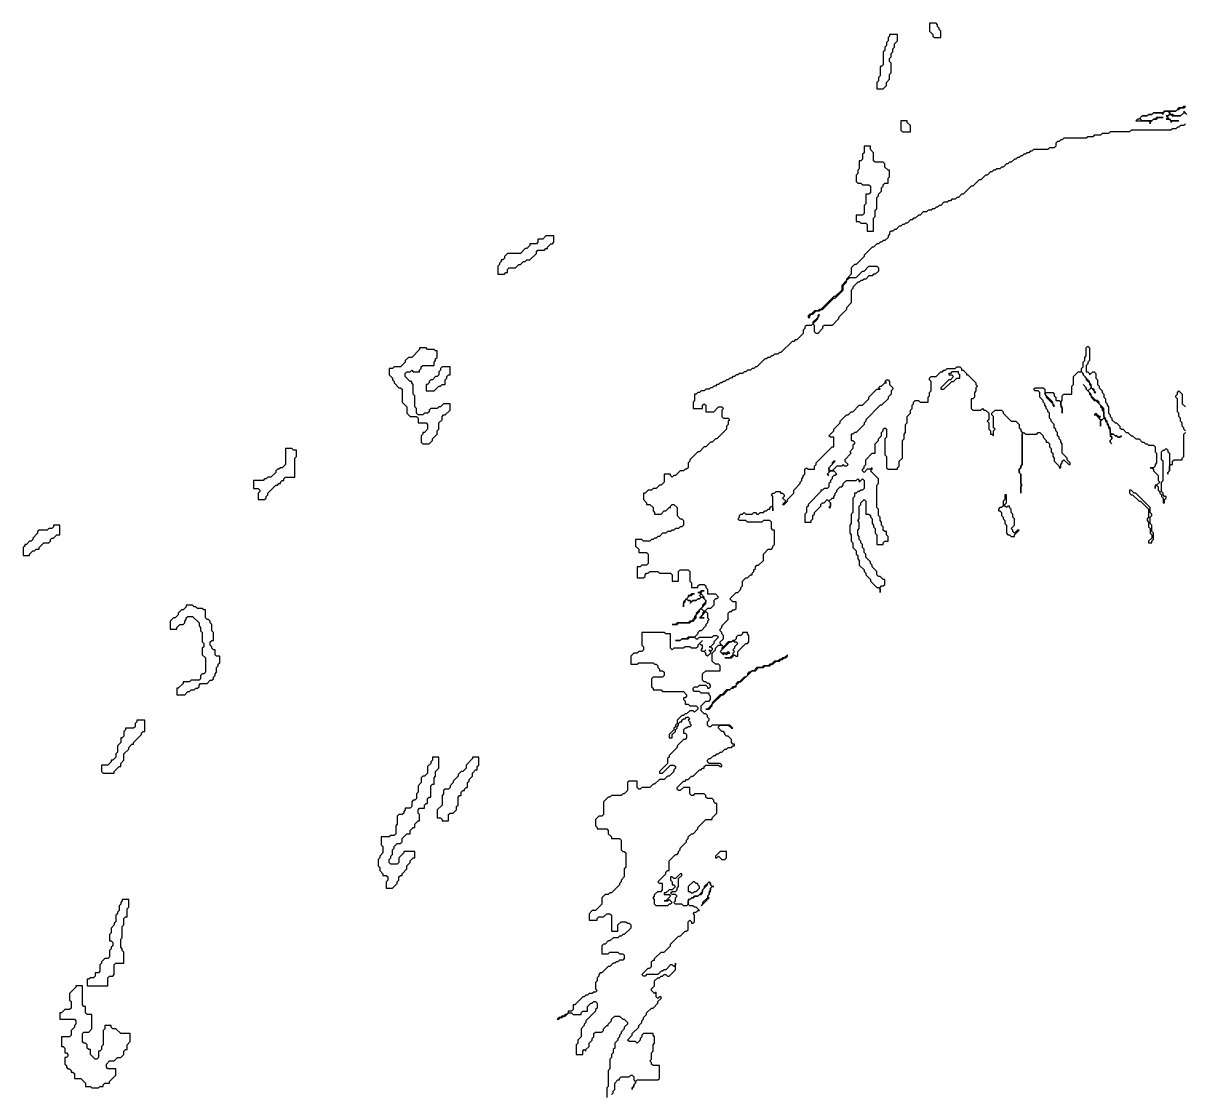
# Model space of a CAD drawing. Header units: metres. Extents: x 0 to 500, y 0 to 703.
# Drawn here: x 110.1 to 200.9, y 555.6 to 639.2 of the extents above; entities that cross this region are included whole.
import ezdxf

# ---------------------------------------------------------------- set-up
doc = ezdxf.new("R2010")
doc.units = ezdxf.units.M

msp = doc.modelspace()

# ---------------------------------------------------------------- linework, layer by layer
for points in [[(181, 639.25), (181, 638.625), (181.25, 638.375), (181.25, 638.25), (181.375, 638.125), (181.875, 638.125), (181.875, 638.625), (181.75, 638.75), (181.75, 638.875), (181.625, 639), (181.625, 639.125), (181.5, 639.25)], [(177.875, 638.375), (177.875, 638.25), (177.75, 638.125), (177.75, 637.875), (177.625, 637.75), (177.625, 637.5), (177.5, 637.375), (177.5, 637.125), (177.375, 637), (177.375, 636), (177.25, 635.875), (177.125, 635.875), (177.125, 635.125), (177, 635), (177, 634.75), (176.875, 634.625), (176.875, 634.125), (177.375, 634.125), (177.625, 634.375), (177.625, 634.625), (177.875, 634.875), (177.875, 635.25), (178, 635.375), (178, 636.125), (177.875, 636.25), (177.875, 636.5), (178, 636.625), (178, 636.875), (178.125, 637), (178.125, 637.25), (178.25, 637.375), (178.25, 637.625), (178.5, 637.875), (178.5, 638.375)], [(178.75, 631.625), (178.75, 630.875), (178.875, 630.75), (179.5, 630.75), (179.5, 631.25), (179.25, 631.5), (179.25, 631.625)], [(175.875, 629.625), (175.875, 629.125), (175.75, 629), (175.75, 628.625), (175.625, 628.5), (175.5, 628.5), (175.5, 627.875), (175.375, 627.75), (175.375, 627.5), (175.25, 627.375), (175.25, 626.875), (175.375, 626.75), (175.625, 626.75), (175.75, 626.625), (176.25, 626.625), (176.375, 626.5), (176.375, 626), (176.25, 625.875), (176, 625.875), (176, 625.125), (175.875, 625), (175.875, 624.375), (175.75, 624.25), (175.25, 624.25), (175.25, 623.75), (175.5, 623.75), (175.625, 623.625), (176, 623.625), (176.125, 623.5), (176.125, 623), (176.625, 623), (176.625, 624), (176.75, 624.125), (176.75, 624.625), (176.875, 624.75), (176.875, 625.625), (177, 625.75), (177, 625.875), (177.25, 626.125), (177.25, 626.375), (177.375, 626.5), (177.375, 626.625), (177.5, 626.75), (177.75, 626.75), (177.75, 627.125), (177.875, 627.25), (177.875, 627.75), (177.75, 627.75), (177.5, 628), (177.5, 628.25), (177.375, 628.375), (176.75, 628.375), (176.625, 628.5), (176.625, 629.125), (176.375, 629.375), (176.375, 629.625)], [(151, 622.625), (150.75, 622.375), (150.375, 622.375), (150.375, 622.125), (150.25, 622), (149.75, 622), (149.75, 621.875), (149.5, 621.625), (149.375, 621.625), (149, 621.25), (148, 621.25), (147.75, 621), (147.75, 620.875), (147.625, 620.75), (147.5, 620.75), (147.5, 620.625), (147.375, 620.5), (147.375, 620.375), (147.25, 620.25), (147.25, 619.625), (147.75, 619.625), (147.875, 619.75), (148, 619.75), (148, 620), (148.125, 620.125), (148.625, 620.125), (148.875, 620.375), (149, 620.375), (149.25, 620.625), (149.375, 620.625), (149.5, 620.75), (149.75, 620.75), (150.25, 621.25), (150.25, 621.375), (150.375, 621.5), (150.875, 621.5), (151, 621.625), (151.125, 621.625), (151.125, 621.75), (151.375, 622), (151.5, 622), (151.625, 622.125), (151.625, 622.625)], [(141.125, 613.875), (141.125, 613.75), (140.5, 613.125), (140.25, 613.125), (140, 612.875), (140, 612.75), (139.625, 612.375), (139.125, 612.375), (139, 612.25), (138.75, 612.25), (138.75, 611.75), (139, 611.5), (139, 611.375), (139.125, 611.25), (139.125, 611.125), (139.5, 610.75), (139.625, 610.75), (139.75, 610.625), (139.75, 609.625), (140.125, 609.25), (140.125, 608.75), (140.375, 608.5), (140.875, 608.5), (141, 608.375), (141, 608), (141.625, 608), (141.75, 607.875), (141.75, 607.5), (141.5, 607.25), (141.375, 607.25), (141.375, 607.125), (141.25, 607), (141.25, 606.5), (141.375, 606.375), (141.875, 606.375), (142.125, 606.625), (142.125, 606.75), (142.5, 607.125), (142.5, 607.375), (142.625, 607.5), (142.625, 608), (142.875, 608.25), (142.875, 608.5), (143, 608.625), (143.125, 608.625), (143.5, 609), (143.5, 609.5), (143, 609.5), (142.75, 609.25), (142.625, 609.25), (142.5, 609.125), (142, 609.125), (141.875, 609), (141.875, 608.875), (141.75, 608.75), (141.5, 608.75), (141.375, 608.625), (141, 608.625), (140.875, 608.75), (140.875, 609.125), (140.75, 609.25), (140.75, 610.125), (140.625, 610.25), (140.625, 611), (140.5, 611.125), (140.5, 611.25), (140.375, 611.25), (140, 611.625), (140, 611.875), (140.125, 612), (140.375, 612), (140.5, 612.125), (140.625, 612), (141.125, 612), (141.125, 612.125), (141.25, 612.25), (141.25, 612.375), (141.375, 612.5), (142.25, 612.5), (142.25, 612.75), (142.375, 612.875), (142.375, 613), (142.5, 613.125), (142.5, 613.625), (142.375, 613.625), (142.25, 613.75), (141.75, 613.75), (141.625, 613.875)], [(142.875, 612.375), (142.75, 612.25), (142.75, 612.125), (142.625, 612), (142.625, 611.75), (142.5, 611.625), (142.375, 611.625), (142.125, 611.375), (142, 611.375), (141.875, 611.25), (141.875, 611.125), (141.75, 611), (141.625, 611), (141.625, 610.5), (142.25, 610.5), (142.625, 610.875), (142.75, 610.875), (142.875, 611), (143.125, 611), (143.125, 611.375), (143.25, 611.5), (143.25, 611.625), (143.375, 611.75), (143.5, 611.75), (143.5, 612.375)], [(182.75, 612), (182.625, 611.875), (182.5, 611.875), (182.5, 611.75), (182.75, 611.75), (182.875, 611.625), (182.625, 611.375), (182.5, 611.375), (181.875, 610.75), (181.875, 610.625), (182.125, 610.625), (182.75, 611.25), (182.875, 611.25), (183.125, 611.5), (183.375, 611.5), (183.375, 611.75), (183.25, 611.875), (183.25, 612)], [(130.625, 606), (130.625, 604.75), (130.375, 604.5), (130.25, 604.5), (130.125, 604.375), (130, 604.375), (129.875, 604.25), (129.875, 604.125), (129.5, 603.75), (129.25, 603.75), (129.125, 603.625), (129, 603.625), (128.875, 603.5), (128.125, 603.5), (128.125, 602.875), (128.5, 602.875), (128.625, 602.75), (128.625, 602.625), (128.5, 602.5), (128.5, 602), (129, 602), (129.125, 602.125), (129.125, 602.25), (129.25, 602.375), (129.25, 602.5), (129.875, 603.125), (130, 603.125), (130.125, 603.25), (130.25, 603.25), (130.25, 603.375), (130.375, 603.5), (130.5, 603.5), (130.5, 603.625), (130.625, 603.75), (131.375, 603.75), (131.375, 605.25), (131.5, 605.375), (131.5, 605.875), (131.25, 605.875), (131.125, 606)], [(196.625, 602.75), (196.625, 602.5), (196.75, 602.375), (196.875, 602.375), (197.375, 601.875), (197.5, 601.875), (198.125, 601.25), (198.125, 600.625), (198, 600.5), (198, 600.375), (198.125, 600.25), (198.125, 599.875), (198.25, 599.75), (198.25, 599.375), (198.375, 599.25), (198.375, 599), (198.125, 598.75), (198.125, 598.625), (198.375, 598.625), (198.375, 598.75), (198.5, 598.875), (198.5, 599.375), (198.375, 599.5), (198.375, 600), (198.25, 600.125), (198.25, 600.625), (198.375, 600.75), (198.375, 600.875), (198.25, 601), (198.25, 601.375), (197.125, 602.5), (197, 602.5), (196.75, 602.75)], [(186.875, 602.375), (186.875, 602), (186.75, 601.875), (186.75, 601.5), (186.625, 601.375), (186.5, 601.375), (186.375, 601.25), (186.375, 601.125), (186.5, 601.125), (186.625, 601), (186.625, 600.75), (186.75, 600.625), (186.75, 600.5), (186.875, 600.375), (186.875, 600.125), (187, 600), (187, 599.375), (187.125, 599.25), (187.25, 599.25), (187.375, 599.125), (187.625, 599.125), (187.625, 599.25), (188, 599.625), (187.875, 599.625), (187.625, 599.375), (187.5, 599.5), (187.5, 599.625), (187.375, 599.75), (187.625, 600), (187.625, 600.5), (187.5, 600.625), (187.5, 600.875), (187.375, 601), (187.375, 601.25), (187.25, 601.375), (187.25, 601.5), (187.125, 601.5), (187, 601.375), (186.875, 601.5), (186.875, 601.625), (187, 601.75), (187, 602.375)], [(112.5, 600), (112.5, 599.875), (112.375, 599.75), (112.125, 599.75), (112, 599.625), (111.375, 599.625), (111.25, 599.5), (111.25, 599.375), (110.875, 599), (110.875, 598.875), (110.75, 598.75), (110.625, 598.75), (110.375, 598.5), (110.25, 598.5), (110.25, 598.375), (110.125, 598.25), (110.125, 597.625), (110.625, 597.625), (110.625, 597.75), (110.875, 598), (111, 598), (111.125, 598.125), (111.375, 598.125), (111.375, 598.25), (111.75, 598.625), (112.125, 598.625), (112.25, 598.75), (112.25, 598.875), (112.375, 599), (112.5, 599), (112.75, 599.25), (113, 599.25), (113, 600)], [(122.875, 593.75), (122.875, 593.625), (122.625, 593.375), (122.5, 593.375), (122.25, 593.125), (122.25, 593), (122, 592.75), (121.875, 592.75), (121.625, 592.5), (121.625, 591.875), (122.125, 591.875), (122.125, 592), (122.375, 592.25), (122.625, 592.25), (122.75, 592.375), (122.75, 592.5), (122.875, 592.625), (122.875, 592.75), (123, 592.875), (123.375, 592.875), (123.875, 592.375), (123.875, 592.125), (124, 592), (124, 591.75), (124.125, 591.625), (124.125, 590.875), (124.25, 590.75), (124.25, 590.5), (124.125, 590.375), (124.125, 589.875), (124.375, 589.625), (124.375, 588.5), (124.25, 588.375), (124.125, 588.375), (124, 588.25), (124, 588), (123.875, 587.875), (123.25, 587.875), (123.125, 587.75), (122.625, 587.75), (122.625, 587.625), (122.25, 587.25), (122.125, 587.25), (122.125, 586.75), (122.75, 586.75), (123, 587), (123.125, 587), (123.25, 587.125), (123.5, 587.125), (123.625, 587.25), (123.75, 587.25), (123.875, 587.375), (123.875, 587.5), (124, 587.625), (124.5, 587.625), (124.75, 587.875), (124.875, 587.875), (125, 588), (125, 588.125), (125.125, 588.25), (125.125, 588.375), (125.25, 588.5), (125.25, 588.875), (125.375, 589), (125.375, 589.125), (125.5, 589.25), (125.5, 589.75), (125.25, 589.75), (125.125, 589.875), (125.125, 590.25), (125, 590.25), (124.875, 590.375), (124.875, 590.5), (124.75, 590.625), (124.75, 590.875), (124.875, 591), (125, 591), (125, 591.625), (124.875, 591.75), (124.875, 592.25), (124.75, 592.375), (124.75, 592.5), (124.625, 592.625), (124.5, 592.625), (124.375, 592.75), (124.375, 593.375), (124.25, 593.375), (124.125, 593.5), (123.75, 593.5), (123.625, 593.625), (123.5, 593.625), (123.375, 593.75)], [(169.875, 589.875), (169.625, 589.625), (169.5, 589.625), (169.375, 589.5), (169.25, 589.5), (169.125, 589.375), (168.875, 589.375), (168.625, 589.125), (168.5, 589.125), (168.375, 589), (168, 589), (167.875, 588.875), (167.5, 588.875), (167.25, 588.625), (167.125, 588.625), (167, 588.5), (166.875, 588.5), (166.75, 588.375), (166.75, 588.25), (166.625, 588.125), (166.5, 588.125), (166.125, 587.75), (166, 587.75), (165.875, 587.625), (165.875, 587.5), (165.75, 587.375), (165.625, 587.375), (165.375, 587.125), (165.125, 587.125), (164.75, 586.75), (164.625, 586.75), (164, 586.125), (164, 586), (163.625, 585.625), (163.5, 585.625), (163.75, 585.625), (164, 585.875), (164, 586), (164.75, 586.75), (164.875, 586.75), (165.25, 587.125), (165.375, 587.125), (165.5, 587.25), (165.625, 587.25), (165.75, 587.375), (165.875, 587.375), (165.875, 587.5), (166.125, 587.75), (166.25, 587.75), (167.125, 588.625), (167.375, 588.625), (167.625, 588.875), (168, 588.875), (168.125, 589), (168.5, 589), (168.625, 589.125), (168.75, 589.125), (169, 589.375), (169.25, 589.375), (169.375, 589.5), (169.5, 589.5), (169.625, 589.625), (169.75, 589.625), (169.875, 589.75)], [(119, 584.75), (119, 584.625), (118.875, 584.5), (118.875, 584.25), (118.75, 584.125), (118.125, 584.125), (118.125, 584), (118, 583.875), (118, 583.5), (117.875, 583.375), (117.75, 583.375), (117.75, 583), (117.5, 582.75), (117.5, 582.25), (117.375, 582.125), (117.375, 581.875), (117.125, 581.625), (117, 581.625), (117, 581.5), (116.75, 581.25), (116.25, 581.25), (116.25, 580.75), (116.375, 580.625), (117.25, 580.625), (117.25, 580.75), (117.625, 581.125), (117.75, 581.125), (117.75, 581.375), (118, 581.625), (118, 582.125), (118.375, 582.5), (118.375, 582.625), (118.625, 582.875), (118.75, 582.875), (118.75, 583), (119.375, 583.625), (119.375, 583.75), (119.5, 583.875), (119.625, 583.875), (119.625, 584.75)], [(142.125, 581.875), (142.125, 581.625), (142, 581.5), (142, 581.375), (141.75, 581.125), (141.75, 580.625), (141.5, 580.375), (141.375, 580.375), (141.25, 580.25), (141.25, 579.875), (141, 579.625), (141, 579.125), (140.875, 579), (140.875, 578.625), (140.75, 578.5), (140.625, 578.5), (140.5, 578.375), (140.5, 578), (140.375, 577.875), (140, 577.875), (140, 577.75), (139.875, 577.625), (139.875, 577.5), (139.75, 577.375), (139.5, 577.375), (139.375, 577.25), (139.375, 576.625), (139.25, 576.5), (139.25, 575.875), (139.125, 575.75), (138.875, 575.75), (138.75, 575.625), (138.125, 575.625), (138.125, 575), (138.25, 574.875), (138.25, 574.375), (138, 574.125), (138, 574), (137.875, 573.875), (137.875, 573.375), (138, 573.25), (138, 573), (138.25, 572.75), (138.25, 572.625), (138.5, 572.625), (138.625, 572.5), (138.625, 572.25), (138.5, 572.125), (138.5, 571.625), (139, 571.625), (139.375, 572), (139.375, 572.125), (139.5, 572.25), (139.5, 572.5), (139.625, 572.625), (139.75, 572.625), (139.75, 572.75), (140.125, 573.125), (140.125, 573.375), (140.375, 573.625), (140.375, 573.75), (140.625, 574), (140.75, 574), (140.75, 574.5), (139.875, 574.5), (139.875, 574.375), (139.5, 574), (139.5, 573.625), (139.375, 573.5), (138.875, 573.5), (138.75, 573.625), (138.75, 573.875), (138.875, 574), (138.875, 574.125), (139, 574.25), (139, 574.625), (139.125, 574.75), (139.125, 574.875), (139.375, 575.125), (139.625, 575.125), (139.75, 575.25), (139.75, 575.5), (140.125, 575.875), (140.375, 575.875), (140.375, 576.125), (140.625, 576.375), (140.75, 576.375), (140.75, 576.625), (141, 576.875), (141.125, 576.875), (141.125, 577.375), (141, 577.5), (141, 577.75), (141.125, 577.875), (141.5, 577.875), (141.5, 578.125), (141.625, 578.25), (141.75, 578.25), (141.75, 578.625), (141.875, 578.75), (142, 578.75), (142, 579.625), (142.125, 579.75), (142.25, 579.75), (142.25, 580.25), (142.375, 580.375), (142.375, 580.75), (142.625, 581), (142.625, 581.875)], [(145.25, 581.875), (145.25, 581.75), (144.75, 581.25), (144.75, 581), (144.5, 580.75), (144.375, 580.75), (144.125, 580.5), (144.125, 580.375), (143.75, 580), (143.75, 579.875), (143.5, 579.625), (143.5, 579.5), (143.375, 579.375), (143.125, 579.375), (143, 579.25), (143, 579), (142.875, 578.875), (142.875, 578.125), (142.5, 577.75), (142.5, 577.125), (142.75, 577.125), (142.875, 577), (142.875, 576.875), (143.375, 576.875), (143.375, 577.375), (143.5, 577.5), (143.75, 577.5), (144, 577.75), (144, 578), (144.125, 578.125), (144.125, 578.75), (144.25, 578.875), (144.375, 578.875), (144.375, 579.125), (144.5, 579.25), (144.625, 579.25), (144.625, 579.375), (144.75, 579.5), (144.875, 579.5), (144.875, 579.875), (145, 580), (145, 580.125), (145.25, 580.375), (145.25, 580.625), (145.5, 580.875), (145.625, 580.875), (145.625, 581.125), (145.75, 581.25), (145.75, 581.875)], [(164.625, 574.5), (164.25, 574.125), (164.25, 574), (164.375, 574), (164.5, 574.125), (164.75, 573.875), (165, 573.875), (165.125, 574), (165.125, 574.5)], [(162.5, 572.125), (162.125, 571.75), (162.125, 571.375), (162.25, 571.375), (162.375, 571.25), (162.5, 571.25), (162.625, 571.375), (162.75, 571.375), (163, 571.625), (163, 571.75), (162.875, 571.875), (162.875, 572), (162.75, 572), (162.625, 572.125)], [(117.875, 570.75), (117.875, 570.625), (117.75, 570.5), (117.75, 570.375), (117.625, 570.25), (117.625, 569.875), (117.5, 569.75), (117.5, 569.625), (117.375, 569.5), (117.375, 569), (117.25, 568.875), (117.25, 568.75), (117, 568.5), (117, 568.125), (116.875, 568), (116.875, 567.5), (117, 567.5), (117.125, 567.375), (117.125, 567.125), (117, 567), (117, 566.875), (116.875, 566.75), (116.875, 566.25), (116.75, 566.125), (116.5, 566.125), (116.25, 565.875), (116.25, 565.75), (116.125, 565.625), (116.125, 565.125), (116, 565), (115.75, 565), (115.75, 564.75), (115.625, 564.625), (115.375, 564.625), (115.25, 564.5), (115.125, 564.5), (115.125, 564), (116.75, 564), (116.75, 564.625), (116.875, 564.75), (117.125, 564.75), (117.25, 564.875), (117.25, 565.625), (117.375, 565.75), (118, 565.75), (118, 566.625), (117.875, 566.75), (117.875, 566.875), (117.75, 567), (117.75, 567.625), (117.875, 567.75), (117.875, 568.625), (118, 568.75), (118, 569.25), (118.125, 569.375), (118.25, 569.375), (118.25, 570), (118.375, 570.125), (118.375, 570.75)], [(114.25, 564), (114.25, 563.875), (113.75, 563.375), (113.75, 562.875), (113.875, 562.75), (113.875, 562.25), (113.75, 562.125), (113.375, 562.125), (113.125, 561.875), (113, 561.875), (113, 561.375), (114.125, 561.375), (114.25, 561.25), (114.25, 561), (114.125, 560.875), (114.125, 560.75), (113.875, 560.5), (113.875, 560.125), (113.75, 560), (113.125, 560), (113.125, 559.25), (113.25, 559.25), (113.375, 559.125), (113.375, 558.75), (113.5, 558.75), (113.625, 558.625), (113.625, 558.5), (113.5, 558.375), (113.375, 558.375), (113.375, 557.875), (113.5, 557.75), (113.5, 557.625), (113.625, 557.5), (113.75, 557.5), (113.875, 557.375), (113.875, 557.25), (114, 557.25), (114.125, 557.125), (114.125, 556.75), (114.625, 556.75), (115, 556.375), (115, 556.125), (115.375, 556.125), (115.5, 556), (116, 556), (116.125, 556.125), (116.375, 556.125), (116.375, 556.25), (116.5, 556.375), (116.875, 556.375), (116.875, 556.5), (117.375, 557), (117.375, 557.5), (116.75, 557.5), (116.625, 557.625), (116.625, 557.875), (116.875, 558.125), (117.25, 558.125), (117.5, 558.375), (117.75, 558.375), (118, 558.625), (118, 558.875), (118.125, 559), (118.25, 559), (118.25, 559.375), (118.5, 559.625), (118.5, 560.25), (117.75, 560.25), (117.375, 560.625), (117.125, 560.625), (117, 560.75), (117, 560.875), (116.5, 560.875), (116.5, 560.625), (116.375, 560.5), (116.375, 559.375), (116.25, 559.25), (116.25, 559), (116.125, 558.875), (116, 558.875), (116, 558.375), (115.875, 558.25), (115.75, 558.25), (115.375, 558.625), (115.375, 559), (115.25, 559), (115.125, 559.125), (115.125, 559.375), (115, 559.5), (114.875, 559.5), (114.75, 559.625), (114.75, 560.25), (114.875, 560.375), (115.25, 560.375), (115.5, 560.625), (115.5, 561.75), (115.125, 561.75), (115, 561.875), (115, 562.375), (114.875, 562.375), (114.75, 562.5), (114.75, 564)]]:
    msp.add_lwpolyline(points, close=True)
for points in [[(201, 632.75), (200.875, 632.75), (200.75, 632.625), (200.5, 632.625), (200.25, 632.375), (199.375, 632.375), (199.25, 632.25), (198.5, 632.25), (198.375, 632.125), (198.125, 632.125), (198, 632), (197.625, 632), (197.375, 631.75), (197.25, 631.75), (197.125, 631.625), (198.125, 631.625), (198.25, 631.5), (198.25, 631.375), (198.25, 631.5), (198.5, 631.75), (198.75, 631.75), (198.875, 631.875), (199.25, 631.875), (198.75, 631.875), (198.625, 631.75), (198.5, 631.75), (198.375, 631.625), (197.625, 631.625), (197.5, 631.75), (197.5, 631.875), (197.625, 632), (198, 632), (198.125, 632.125), (198.375, 632.125), (198.5, 632.25), (199.125, 632.25), (199.25, 632.125), (199.25, 632.25), (199.375, 632.375), (199.625, 632.375), (199.75, 632.25), (199.75, 632.125), (199.625, 632), (199.5, 632), (199.625, 631.875), (199.5, 631.75), (199.75, 631.75), (199.875, 631.625), (199.875, 631.5), (200, 631.625), (200.5, 631.625), (199.875, 631.625), (199.625, 631.875), (199.625, 632), (199.75, 632.125), (199.875, 632.125), (200, 632), (200.625, 632), (200.875, 632.25), (201, 632.25)], [(201.125, 632.125), (200.875, 632.375), (200.875, 632.25), (200.625, 632), (200.125, 632), (200, 632.125), (199.875, 632.125), (199.75, 632.25), (199.875, 632.375), (200.25, 632.375), (200.375, 632.5), (200.5, 632.5), (200.625, 632.625), (200.875, 632.625), (201, 632.75)], [(201, 631.375), (200.875, 631.25), (200.625, 631.25), (200.5, 631.125), (200.375, 631.125), (200.25, 631), (200, 631), (199.875, 630.875), (196.75, 630.875), (196.625, 630.75), (195.125, 630.75), (195, 630.625), (194.5, 630.625), (194.375, 630.5), (193.875, 630.5), (193.75, 630.375), (193.375, 630.375), (193.25, 630.25), (191.5, 630.25), (191.375, 630.125), (191.25, 630.125), (191.125, 630), (191, 630), (190.875, 629.875), (190.875, 629.625), (190.75, 629.5), (190.375, 629.5), (190.25, 629.375), (189.125, 629.375), (189, 629.25), (188.875, 629.25), (188.75, 629.125), (188.625, 629.125), (188.5, 629), (188.375, 629), (188.25, 628.875), (188.125, 628.875), (188, 628.75), (187.875, 628.75), (187.75, 628.625), (187.625, 628.625), (187.375, 628.375), (187.25, 628.375), (187.125, 628.25), (187, 628.25), (186.75, 628), (186.625, 628), (186.5, 627.875), (186.25, 627.875), (186.125, 627.75), (186, 627.75), (185.875, 627.625), (185.75, 627.625), (185.5, 627.375), (185.375, 627.375), (185, 627), (184.875, 627), (184.375, 626.5), (184.25, 626.5), (183.625, 625.875), (183.5, 625.875), (183.25, 625.625), (183.125, 625.625), (183, 625.5), (182.75, 625.5), (182.625, 625.375), (182.5, 625.375), (182.375, 625.25), (182.125, 625.25), (181.875, 625), (181.75, 625), (181.625, 624.875), (181.5, 624.875), (181.375, 624.75), (181.25, 624.75), (181.125, 624.625), (180.875, 624.625), (180.75, 624.5), (180.5, 624.5), (180.25, 624.25), (180.125, 624.25), (179.875, 624), (179.75, 624), (179.625, 623.875), (179.5, 623.875), (179.25, 623.625), (179.125, 623.625), (179, 623.5), (178.875, 623.5), (178.75, 623.375), (178.625, 623.375), (178.375, 623.125), (178.25, 623.125), (178.125, 623), (178, 623), (177.875, 622.875), (177.875, 622.75), (177.75, 622.625), (177.75, 622.5), (177.5, 622.25), (177.375, 622.25), (177.25, 622.125), (177.125, 622.125), (177, 622), (176.875, 622), (176.625, 621.75), (176.5, 621.75), (175.875, 621.125), (175.875, 621), (175.25, 620.375), (175.125, 620.375), (174.875, 620.125), (174.875, 619.625), (174.5, 619.25), (174.5, 619.125), (174.125, 618.75), (174.125, 618.375), (173.625, 617.875), (173.5, 617.875), (172.5, 616.875), (172.375, 616.875), (172.25, 616.75), (172, 616.75), (171.75, 616.5), (171.625, 616.5), (171.5, 616.375), (171.5, 616.25), (171.625, 616.25), (171.625, 616.375), (171.75, 616.5), (171.875, 616.5), (172.125, 616.75), (172.375, 616.75), (172.5, 616.875), (172.625, 616.875), (173.5, 617.75), (173.625, 617.75), (174.25, 618.375), (174.25, 618.75), (174.5, 619), (174.5, 619.125), (174.75, 619.375), (175.25, 619.375), (175.75, 619.875), (175.875, 619.875), (176.25, 620.25), (176.875, 620.25), (177, 620.125), (177, 619.875), (176.75, 619.625), (176.625, 619.625), (176.5, 619.5), (176.25, 619.5), (176, 619.25), (175.875, 619.25), (175.75, 619.125), (175.625, 619.125), (175.5, 619), (175.375, 619), (175, 618.625), (175, 618.5), (174.875, 618.375), (174.875, 617.375), (174.5, 617), (174.5, 616.875), (173.875, 616.25), (173.875, 616.125), (173.375, 615.625), (172.75, 615.625), (172.625, 615.5), (172.625, 615.375), (172.25, 615), (172.125, 615), (172, 615.125), (172, 615.625), (171.875, 615.75), (172.25, 616.125), (172.25, 616.25), (172.375, 616.375), (172.375, 616.5), (172.25, 616.375), (172.25, 616.25), (171.875, 615.875), (171.875, 615.75), (171.75, 615.625), (171.375, 615.625), (171.25, 615.5), (171.25, 615.375), (171.125, 615.25), (171.125, 615), (170.625, 614.5), (170.5, 614.5), (170.375, 614.375), (170.25, 614.375), (169.375, 613.5), (169.25, 613.5), (169.125, 613.375), (168.875, 613.375), (168.75, 613.25), (168.625, 613.25), (168.5, 613.125), (168.375, 613.125), (168.25, 613), (168.125, 613), (167.5, 612.375), (167.375, 612.375), (167.25, 612.25), (167.125, 612.25), (167, 612.125), (166.75, 612.125), (166.625, 612), (166.5, 612), (166.375, 611.875), (166.125, 611.875), (166, 611.75), (165.875, 611.75), (165.75, 611.625), (165.625, 611.625), (165.5, 611.5), (165.375, 611.5), (165.25, 611.375), (165.125, 611.375), (165, 611.25), (164.875, 611.25), (164.75, 611.125), (164.625, 611.125), (164.5, 611), (164.375, 611), (164.25, 610.875), (164.125, 610.875), (164, 610.75), (163.875, 610.75), (163.75, 610.625), (163.5, 610.625), (163.375, 610.5), (163.125, 610.5), (163, 610.375), (162.875, 610.375), (162.75, 610.25), (162.625, 610.25), (162.625, 609.75), (162.5, 609.625), (162.5, 609.125), (163.25, 609.125), (163.25, 609.375), (163.375, 609.5), (163.5, 609.375), (163.5, 608.875), (164.125, 608.875), (164.5, 609.25), (164.75, 609.25), (164.875, 609.125), (164.75, 609), (164.75, 608.5), (164.875, 608.375), (165.25, 608.375), (165.375, 608.25), (165.25, 608.125), (165.25, 607.875), (165.125, 607.75), (165.125, 607.5), (164.375, 606.75), (164.25, 606.75), (164, 606.5), (163.875, 606.5), (163.5, 606.125), (163.375, 606.125), (163, 605.75), (162.875, 605.75), (162.25, 605.125), (162.25, 605), (162.125, 604.875), (162.125, 604.5), (162, 604.375), (161.875, 604.375), (161.75, 604.25), (161.5, 604.25), (161.125, 603.875), (161, 603.875), (160.875, 603.75), (160.75, 603.875), (160.75, 604), (160.25, 604), (160.25, 603.375), (160, 603.125), (159.875, 603.125), (159.625, 602.875), (159.375, 602.875), (159.25, 602.75), (159, 602.75), (158.75, 602.5), (158.625, 602.5), (158.625, 602), (158.875, 601.75), (158.875, 601.625), (159.125, 601.625), (159.375, 601.375), (159.375, 601.125), (159.5, 601), (159.5, 600.875), (160, 600.875), (160.25, 601.125), (160.375, 601.125), (160.625, 601.375), (160.75, 601.375), (160.75, 601.5), (160.875, 601.625), (161, 601.625), (161.25, 601.375), (161.25, 600.75), (161.5, 600.5), (161.625, 600.5), (161.75, 600.375), (161.75, 600), (161.625, 599.875), (161.5, 599.875), (161.375, 599.75), (161.125, 599.75), (161, 599.625), (160.875, 599.625), (160.75, 599.5), (160.5, 599.5), (160.375, 599.375), (160.125, 599.375), (159.875, 599.125), (159.75, 599.125), (159.625, 599), (159.5, 599), (159.375, 598.875), (159.25, 598.875), (159.125, 598.75), (158.625, 598.75), (158.5, 598.875), (158, 598.875), (158, 598.375), (158.25, 598.125), (158.25, 597.875), (158.875, 597.875), (159, 597.75), (159, 597), (158.875, 596.875), (158.5, 596.875), (158.375, 596.75), (158.125, 596.75), (158.125, 595.875), (158.625, 595.875), (158.75, 596), (158.75, 596.125), (158.875, 596.25), (159, 596.25), (159.125, 596.375), (159.75, 596.375), (159.875, 596.25), (160.75, 596.25), (160.875, 596.125), (160.875, 595.625), (161.375, 595.625), (161.375, 596.375), (161.5, 596.5), (162.125, 596.5), (162.25, 596.375), (162.25, 595.625), (162.375, 595.5), (162.375, 595.125), (162.875, 595.125), (162.875, 595.25), (163, 595.375), (163.375, 595.375), (163.5, 595.25), (163.5, 595.125), (163.625, 595), (163.625, 594.625), (164.25, 594.625), (164.5, 594.375), (164.375, 594.25), (164.25, 594.25), (164.125, 594.125), (164.125, 593.75), (163.875, 593.5), (163.625, 593.5), (163.375, 593.25), (163.125, 593.5), (163.5, 593.875), (163.5, 594.125), (163.375, 594.25), (163.375, 594.375), (163.125, 594.625), (163.125, 594.75), (163.25, 594.875), (163.375, 594.875), (163.125, 594.875), (163, 594.75), (162.875, 594.75), (163, 594.75), (163.125, 594.625), (163, 594.5), (163.125, 594.375), (163, 594.25), (162.875, 594.25), (162.75, 594.125), (162.5, 594.125), (162.375, 594), (162.25, 594.125), (162.125, 594.125), (162, 594.25), (162.25, 594.5), (162.375, 594.5), (162.5, 594.625), (162.625, 594.625), (162.375, 594.625), (162.25, 594.5), (162.125, 594.5), (162.125, 594.375), (161.75, 594), (161.75, 593.625), (161.75, 593.875), (161.875, 594), (161.875, 594.125), (162, 594.25), (162.125, 594.125), (162.25, 594.125), (162.375, 594), (162.25, 593.875), (162.5, 594.125), (162.75, 594.125), (162.875, 594.25), (163, 594.25), (163.125, 594.375), (163.25, 594.375), (163.5, 594.125), (163.5, 594), (163.25, 593.75), (163.25, 593.625), (162.75, 593.125), (162.75, 593), (162.625, 592.875), (162.625, 592.75), (162.375, 592.5), (162.25, 592.5), (162.125, 592.375), (161.25, 592.375), (161.125, 592.25), (160.875, 592.25), (161.25, 592.25), (161.375, 592.375), (162.25, 592.375), (162.375, 592.5), (162.5, 592.5), (162.75, 592.75), (162.75, 593), (163, 593.25), (163, 593.375), (163.125, 593.5), (163.375, 593.25), (163.25, 593.125), (163.25, 593), (163, 592.75), (163.375, 592.75), (163.25, 592.75), (163.125, 592.875), (163.5, 593.25), (163.625, 593.125), (163.625, 592.75), (163.75, 592.625), (163.625, 592.5), (163.625, 592.375), (163.5, 592.25), (163.5, 592.125), (163.125, 591.75), (163, 591.75), (162.875, 591.625), (162.875, 591.5), (162.625, 591.25), (162.125, 591.25), (162, 591.125), (161.625, 591.125), (161.5, 591), (161.125, 591), (161.5, 591), (161.625, 591.125), (162.125, 591.125), (162.25, 591.25), (162.625, 591.25), (162.75, 591.125), (162.875, 591.125), (163, 591.25), (164, 591.25), (164.125, 591.375), (164.375, 591.375), (164.5, 591.25), (164.125, 590.875), (164.125, 590.75), (163.875, 590.5), (163.75, 590.5), (163.875, 590.5), (164, 590.375), (164, 590.25), (163.875, 590.125), (163.75, 590.25), (163.875, 590.125), (163.875, 590), (163.625, 589.75), (163.5, 589.875), (163.5, 590), (163.375, 590.125), (163.5, 590.25), (163.375, 590.125), (163.25, 590.125), (163.125, 590.25), (163.25, 590.375), (163.25, 590.625), (163.125, 590.625), (163, 590.75), (163.25, 591), (162.875, 590.625), (162.875, 590.5), (162.75, 590.375), (162.375, 590.375), (162.25, 590.5), (161.875, 590.5), (161.75, 590.375), (161, 590.375), (160.875, 590.25), (160.75, 590.375), (160.75, 591.5), (160.375, 591.5), (160.25, 591.625), (158.5, 591.625), (158.5, 590.625), (158.625, 590.5), (158.625, 590.25), (158.5, 590.125), (158.25, 590.125), (158.125, 590), (157.875, 590), (157.625, 589.75), (157.625, 589.125), (158.125, 589.125), (158.25, 589.25), (159.375, 589.25), (159.5, 589.125), (159.625, 589.125), (159.75, 589), (159.75, 588.875), (159.875, 588.75), (159.875, 588.625), (160.125, 588.625), (160.25, 588.5), (160.25, 588.25), (160.125, 588.125), (159.375, 588.125), (159.25, 588), (159.25, 587.375), (159.375, 587.25), (159.375, 587.125), (160, 587.125), (160.125, 587), (161.75, 587), (162, 586.75), (162, 586.625), (161.875, 586.5), (161.75, 586.5), (161.75, 586.375), (161.875, 586.25), (161.875, 586), (162.125, 586), (162.25, 585.875), (162.75, 585.875), (162.875, 585.75), (162.875, 585.625), (162.625, 585.375), (162.5, 585.5), (162.25, 585.5), (162, 585.25), (161.875, 585.25), (161.75, 585.125), (161.625, 585.125), (161.25, 584.75), (161.25, 584.5), (161.125, 584.375), (161.125, 584.25), (161, 584.125), (161, 584), (160.625, 583.625), (160.625, 583.375), (160.875, 583.375), (160.875, 583.625), (161.125, 583.875), (161.125, 584), (161.25, 584.125), (161.25, 584.25), (161.375, 584.375), (161.375, 584.5), (161.5, 584.625), (161.625, 584.625), (161.625, 584.75), (161.75, 584.875), (161.875, 584.875), (162, 585), (162.125, 585), (162.25, 584.875), (162.125, 584.75), (162.25, 584.625), (162.25, 584.5), (162.375, 584.375), (162.25, 584.25), (162.125, 584.25), (162, 584.125), (161.875, 584.125), (161.75, 584), (161.75, 583.75), (161.875, 583.75), (162, 583.625), (162, 583.375), (161.875, 583.25), (161.75, 583.25), (161.25, 582.75), (161.25, 582.625), (160.625, 582), (160.625, 581.875), (160.5, 581.75), (160.5, 581.375), (159.875, 580.75), (159.875, 580.625), (160.125, 580.625), (160.75, 581.25), (161, 581.25), (161.125, 581.125), (161.125, 581), (161, 580.875), (161, 580.75), (160.625, 580.375), (160.5, 580.375), (160.25, 580.125), (159.875, 580.125), (159.5, 579.75), (159.375, 579.75), (159.125, 579.5), (158.5, 579.5), (158.375, 579.375), (158.25, 579.375), (158.125, 579.5), (158.125, 580), (157.5, 580), (157.375, 579.875), (157.375, 579.25), (157.125, 579), (157, 579), (156.875, 578.875), (156.125, 578.875), (156, 578.75), (155.875, 578.75), (155.5, 578.375), (155.5, 577.375), (155.375, 577.25), (155.125, 577.25), (154.875, 577), (154.875, 576.5), (155, 576.375), (155, 576.25), (155.75, 576.25), (155.875, 576.125), (155.875, 575.875), (156.125, 575.625), (156.125, 575.5), (156.75, 575.5), (156.875, 575.375), (156.875, 574.625), (157, 574.5), (157.125, 574.5), (157.25, 574.375), (157.25, 573.25), (157.125, 573.125), (157.125, 572.5), (156.875, 572.25), (156.875, 572.125), (156.75, 572), (156.75, 571.875), (156.125, 571.25), (156, 571.25), (155.875, 571.125), (155.625, 571.125), (155.375, 570.875), (155.375, 570.375), (154.875, 569.875), (154.625, 569.875), (154.375, 569.625), (154.375, 569.125), (155, 569.125), (155, 569.25), (155.125, 569.375), (155.5, 569.375), (155.75, 569.625), (156, 569.625), (156.125, 569.5), (156.125, 568.25), (156.625, 568.25), (156.625, 568.75), (156.875, 569), (157.25, 569), (157.375, 568.875), (157.5, 568.875), (157.625, 568.75), (157.625, 568.5), (157.125, 568), (157, 568), (156.875, 567.875), (156.75, 567.875), (156.625, 567.75), (156.25, 567.75), (156, 567.5), (155.875, 567.5), (155.625, 567.25), (155.5, 567.25), (155.375, 567.125), (155.375, 566.5), (155.875, 566.5), (156, 566.625), (156.625, 566.625), (156.75, 566.5), (157, 566.5), (157.125, 566.375), (157.125, 566.125), (157, 566), (156.75, 566), (156.625, 565.875), (156.5, 565.875), (156.375, 565.75), (156.25, 565.75), (156, 565.5), (155.875, 565.5), (155.375, 565), (155.25, 565), (155.125, 564.875), (155.125, 564.75), (155, 564.625), (155, 564.375), (154.875, 564.25), (154.875, 563.75), (155, 563.625), (154.875, 563.5), (154.75, 563.5), (154.625, 563.375), (154.375, 563.375), (154.25, 563.25), (154.125, 563.25), (154, 563.125), (153.875, 563.125), (153.25, 562.5), (153.125, 562.5), (153.125, 562.125), (153, 562), (152.75, 562), (152.75, 561.875), (152.625, 561.75), (152.5, 561.75), (152.375, 561.625), (152.25, 561.625), (152.125, 561.5), (152, 561.5), (151.875, 561.375), (152, 561.375), (152.125, 561.5), (152.25, 561.5), (152.375, 561.625), (152.5, 561.625), (152.75, 561.875), (153, 561.875), (153.125, 561.75), (153.75, 561.75), (153.75, 561.875), (153.875, 562), (154.25, 562), (154.25, 562.375), (154.5, 562.625), (154.625, 562.625), (154.75, 562.75), (154.875, 562.75), (155, 562.625), (155, 562.25), (154.875, 562.125), (154.875, 562), (154.125, 561.25), (154.125, 561.125), (154, 561), (154, 560.875), (153.75, 560.625), (153.75, 560), (153.5, 559.75), (153.5, 559.5), (153.375, 559.375), (153.375, 558.625), (153.875, 558.625), (153.875, 558.875), (154, 559), (154.125, 558.875), (154.125, 559), (154.375, 559.25), (154.375, 559.5), (154.625, 559.75), (154.625, 559.875), (154.75, 560), (154.75, 560.25), (154.875, 560.375), (155.375, 560.375), (155.5, 560.5), (155.5, 560.625), (155.75, 560.875), (155.875, 560.875), (155.875, 561), (156.125, 561.25), (156.125, 561.375), (156.375, 561.625), (156.75, 561.625), (157, 561.375), (157.125, 561.375), (157.375, 561.125), (157.375, 561), (157.125, 560.75), (157.125, 560.625), (156.875, 560.375), (156.875, 560.25), (156.75, 560.125), (156.75, 560), (156.625, 559.875), (156.625, 559.75), (156.375, 559.5), (156.375, 559.125), (156.25, 559), (156.25, 558.75), (156.125, 558.625), (156.125, 558.375), (156, 558.25), (156, 557.5), (155.875, 557.375), (155.875, 556.125), (155.75, 556), (155.75, 555.25)], [(156.125, 555.5), (156.25, 555.625), (156.25, 555.75), (156.375, 555.875), (156.375, 556.375), (156.625, 556.625), (156.75, 556.625), (156.75, 556.75), (156.875, 556.875), (157.5, 556.875), (157.625, 557), (157.75, 557), (157.875, 556.875), (157.875, 556.625), (158, 556.5), (158, 556.375), (157.875, 556.25), (157.875, 556.125), (157.75, 556), (157.75, 555.875), (157.75, 556), (157.875, 556.125), (157.875, 556.25), (158, 556.375), (158, 556.5), (158.125, 556.625), (159.75, 556.625), (159.875, 556.75), (159.875, 557.75), (159.375, 557.75), (159.25, 557.875), (159.25, 558), (159.125, 558.125), (159.25, 558.25), (159.25, 558.75), (159.375, 558.875), (159.375, 559.375), (159.5, 559.5), (159.5, 560), (159.375, 560.125), (159.375, 560.25), (158.625, 560.25), (158.5, 560.125), (158.5, 560), (158.375, 559.875), (158.375, 559.75), (158.125, 559.5), (158, 559.625), (157.5, 559.625), (157.375, 559.75), (157.75, 560.125), (157.75, 560.25), (158.25, 560.75), (158.25, 560.875), (158.5, 561.125), (158.5, 561.25), (158.625, 561.375), (158.625, 561.5), (158.875, 561.75), (158.875, 561.875), (159.25, 562.25), (159.375, 562.25), (159.75, 562.625), (159.75, 562.75), (160, 563), (160, 563.125), (159.875, 563.125), (159.75, 563), (159.625, 563.125), (159.625, 563.5), (159.5, 563.375), (159.25, 563.625), (159.25, 563.75), (159.5, 564), (159.5, 564.375), (159.75, 564.625), (159.875, 564.625), (160, 564.75), (160.125, 564.75), (160.25, 564.875), (160.375, 564.875), (160.5, 564.75), (160.625, 564.75), (161.125, 565.25), (161.125, 565.75), (161.125, 565.625), (161, 565.5), (160.875, 565.625), (160.75, 565.625), (160.375, 565.25), (160.25, 565.25), (160.125, 565.125), (160, 565.125), (159.75, 564.875), (158.875, 564.875), (158.75, 564.75), (158.625, 564.75), (158.5, 564.875), (159, 565.375), (159.125, 565.375), (159.25, 565.5), (159.25, 565.875), (159.375, 566), (159.5, 566), (159.5, 566.125), (160, 566.625), (160.25, 566.625), (160.75, 567.125), (160.75, 567.25), (161.375, 567.875), (161.5, 567.875), (161.875, 568.25), (162, 568.25), (162.125, 568.375), (162.125, 569), (162.25, 569.125), (162.375, 569), (162.375, 568.875), (162.5, 568.875), (162.625, 569), (162.625, 569.5), (162.5, 569.625), (162.625, 569.75), (162.75, 569.75), (162.875, 569.875), (163, 569.875), (162.75, 570.125), (162.625, 570.125), (162.5, 570.25), (162.25, 570.25), (162.125, 570.375), (162.125, 570.625), (162.375, 570.875), (162.5, 570.875), (162.625, 571), (162.875, 571), (163, 571.125), (163.125, 571.125), (163.25, 571.25), (163.25, 571.5), (163.625, 571.875), (163.625, 572), (163.75, 572.125), (163.875, 572), (163.875, 571.875), (164, 571.75), (163.875, 571.625), (163.875, 571.5), (163.75, 571.375), (163.75, 571.125), (163.625, 571), (163.625, 570.875), (163.25, 570.5), (163.25, 570.375), (163.125, 570.25), (163.75, 570.875), (163.625, 571), (163.75, 571.125), (163.75, 571.25), (163.875, 571.375), (163.875, 571.625), (164, 571.75), (164.125, 571.75), (164, 571.75), (163.875, 571.875), (163.875, 572), (163.75, 572.125), (163.375, 571.75), (163.375, 571.625), (163.25, 571.5), (163.25, 571.375), (162.875, 571), (162.625, 571), (162.5, 570.875), (162.375, 570.875), (162.25, 570.75), (162.125, 570.75), (162.125, 570.375), (162, 570.25), (161.75, 570.25), (161.625, 570.375), (161.125, 570.375), (161, 570.5), (161.125, 570.625), (161.125, 570.875), (161.25, 571), (161.125, 571.125), (160.875, 571.125), (160.75, 571.25), (160.875, 571.375), (161.125, 571.375), (161.25, 571.5), (161.25, 571.625), (161.375, 571.75), (161.375, 572.375), (161.625, 572.625), (161.625, 572.75), (161.5, 572.75), (161.125, 572.375), (161, 572.375), (160.875, 572.5), (160.75, 572.5), (160.75, 572.25), (160.875, 572.125), (160.875, 571.875), (161, 571.875), (161.125, 571.75), (160.875, 571.5), (160.625, 571.5), (160.375, 571.25), (160.25, 571.25), (160.25, 571.125), (160.625, 571.125), (160.75, 571), (160.375, 570.625), (160.25, 570.625), (160.5, 570.625), (160.625, 570.75), (160.875, 570.5), (160.75, 570.375), (160.625, 570.375), (160.5, 570.25), (159.625, 570.25), (159.5, 570.375), (159.5, 570.75), (159.375, 570.875), (159.5, 571), (159.5, 571.125), (159.75, 571.375), (160, 571.375), (160.125, 571.5), (160.125, 572), (159.875, 572), (159.75, 572.125), (160.375, 572.75), (160.375, 572.875), (160.5, 573), (160.625, 573), (160.625, 573.75), (161.125, 574.25), (161.25, 574.25), (161.375, 574.375), (161.375, 574.5), (161.5, 574.625), (161.5, 574.75), (162, 575.25), (162, 575.375), (162.125, 575.5), (162.125, 575.625), (162.375, 575.875), (162.5, 575.875), (162.875, 576.25), (162.875, 576.375), (163.5, 577), (164, 577), (164, 577.125), (164.375, 577.5), (164.375, 578.25), (164.25, 578.25), (164.125, 578.375), (164.125, 578.5), (164, 578.625), (163.625, 578.625), (163.5, 578.75), (163.5, 578.875), (163.375, 579), (162.625, 579), (162.5, 578.875), (162.375, 578.875), (162.25, 579), (162.25, 579.5), (161.75, 579.5), (161.5, 579.25), (161.375, 579.25), (161.25, 579.375), (161.25, 579.5), (161.75, 580), (161.875, 580), (162, 580.125), (162.125, 580.125), (162.375, 580.375), (162.5, 580.375), (163, 580.875), (163.125, 580.875), (163.25, 581), (163.375, 581), (163.375, 581.125), (163.5, 581.25), (164.5, 581.25), (164.625, 581.125), (164.75, 581.125), (164.75, 581.25), (164.625, 581.375), (163.75, 581.375), (163.625, 581.5), (163.625, 581.625), (163.75, 581.75), (163.875, 581.75), (164.125, 582), (164.25, 582), (164.375, 582.125), (164.5, 582.125), (164.625, 582.25), (164.75, 582.25), (165, 582.5), (165.125, 582.5), (165.25, 582.625), (165.5, 582.625), (165.625, 582.75), (165.75, 582.75), (165.75, 582.875), (165.625, 582.875), (165.5, 583), (165.5, 583.25), (165.25, 583.5), (165.125, 583.5), (165, 583.625), (165, 583.75), (164.875, 583.875), (164.75, 583.875), (164.5, 584.125), (164.5, 584.25), (164.625, 584.375), (165.25, 584.375), (165.5, 584.125), (165.625, 584.125), (165.375, 584.375), (164, 584.375), (163.875, 584.25), (163.75, 584.25), (163.625, 584.375), (163.625, 584.625), (163.75, 584.75), (163.75, 584.875), (163.625, 585), (163.625, 585.125), (163.5, 585.25), (163.375, 585.25), (163.125, 585.5), (163.125, 585.875), (163.5, 586.25), (163.75, 586.25), (163.875, 586.375), (163.875, 586.625), (163.75, 586.75), (163.75, 586.875), (163.125, 586.875), (163, 587), (162.625, 587), (162.5, 587.125), (162.5, 587.25), (162.625, 587.375), (162.875, 587.375), (163, 587.5), (163.5, 587.5), (163.625, 587.375), (163.625, 587.25), (163.75, 587.25), (163.875, 587.375), (163.875, 587.5), (163.75, 587.625), (163.625, 587.625), (163.5, 587.75), (163.375, 587.75), (163.25, 587.875), (163.25, 588.375), (163.5, 588.625), (164.625, 588.625), (164.625, 589), (164.5, 589.125), (164.25, 589.125), (164, 589.375), (164, 590), (164.25, 590.25), (164.25, 590.375), (164.5, 590.625), (164.75, 590.625), (164.875, 590.5), (164.75, 590.375), (164.75, 590.25), (164.625, 590.125), (164.875, 589.875), (165, 590), (165.125, 589.875), (165.25, 590), (165.375, 590), (165.25, 590.125), (165.125, 590), (164.75, 590), (164.625, 590.125), (165.375, 590.875), (165.5, 590.875), (165.625, 591), (165.75, 590.875), (165.875, 590.875), (166, 590.75), (165.75, 590.5), (165.75, 590.375), (165.625, 590.25), (165.75, 590.125), (165.625, 590), (165.625, 589.875), (165.375, 589.625), (165, 589.625), (165.5, 589.625), (165.75, 589.875), (165.875, 589.75), (166, 589.75), (166, 590.125), (166.625, 590.75), (166.75, 590.75), (166.875, 590.875), (166.875, 591.375), (166.75, 591.5), (166.75, 591.625), (166.375, 591.625), (166.375, 591.5), (166.25, 591.375), (166, 591.375), (165.875, 591.25), (165.875, 591.125), (165.75, 591), (165.625, 591), (165.5, 590.875), (165.25, 590.875), (164.875, 590.5), (164.625, 590.75), (164.625, 590.875), (164.875, 591.125), (164.875, 591.375), (164.75, 591.5), (164.75, 591.625), (164.625, 591.75), (164.625, 591.875), (164.75, 592), (164.75, 592.125), (165.25, 592.625), (165.25, 593.125), (165.375, 593.25), (165.5, 593.25), (165.625, 593.375), (165.75, 593.375), (165.875, 593.5), (165.875, 594), (165.625, 594), (165.375, 594.25), (165.875, 594.75), (166, 594.75), (166.25, 595), (166.25, 595.125), (166.375, 595.25), (166.375, 595.625), (166.625, 595.875), (166.75, 595.875), (167, 596.125), (167.125, 596.125), (167.125, 596.25), (167.25, 596.375), (167.25, 596.5), (167.375, 596.625), (167.375, 596.75), (167.5, 596.875), (167.625, 596.875), (168, 597.25), (168, 597.75), (168.375, 598.125), (168.625, 598.125), (168.75, 598.25), (168.75, 598.375), (168.875, 598.5), (168.875, 599.625), (168.75, 599.625), (168.625, 599.75), (168.625, 600.25), (168.5, 600.375), (168, 600.375), (167.875, 600.25), (166.75, 600.25), (166.625, 600.375), (166.125, 600.375), (166, 600.5), (166.125, 600.625), (166.125, 600.75), (166.25, 600.875), (166.375, 600.875), (166.5, 601), (166.625, 600.875), (167.125, 600.875), (167.25, 601), (167.375, 601), (167.5, 600.875), (167.625, 600.875), (167.75, 601), (168, 601), (168.125, 601.125), (168.25, 601.125), (168.375, 601.25), (168.5, 601.25), (168.5, 601.375), (168.625, 601.5), (168.75, 601.375), (168.75, 601.125), (168.75, 602.25), (168.625, 602.375), (168.75, 602.5), (168.875, 602.5), (169, 602.625), (169.25, 602.625), (169.375, 602.5), (169.5, 602.5), (169.625, 602.375), (169.625, 602.25), (169.5, 602.125), (169.75, 601.875), (169.5, 601.625), (169.625, 601.625), (169.875, 601.875), (169.875, 602), (170.375, 602.5), (170.375, 602.75), (170.875, 603.25), (170.875, 603.375), (171, 603.5), (171, 603.625), (171.125, 603.75), (171.125, 603.875), (171.25, 604), (171.25, 604.375), (171.375, 604.5), (171.5, 604.375), (172, 604.375), (172, 604.625), (172.125, 604.75), (172.125, 604.875), (173.375, 606.125), (173.5, 606.125), (173.5, 606.875), (173.25, 606.875), (173.125, 607), (173.5, 607.375), (173.5, 607.5), (174, 608), (174, 608.125), (174.5, 608.625), (174.625, 608.625), (174.875, 608.875), (175, 608.875), (175.5, 609.375), (175.75, 609.375), (176.25, 609.875), (176.25, 610), (176.875, 610.625), (177.125, 610.625), (177, 610.75), (177.125, 610.875), (177.25, 610.875), (177.5, 611.125), (177.625, 611.125), (177.5, 611.25), (177.625, 611.375), (177.75, 611.375), (177.875, 611.25), (177.875, 611), (178.125, 610.75), (178.125, 610.625), (178, 610.5), (178, 610.25), (177.75, 610), (177.75, 609.875), (177.25, 609.375), (177.125, 609.375), (176, 608.25), (176, 608.125), (175.875, 608), (175.875, 607.875), (175.25, 607.25), (175.125, 607.25), (175, 607.125), (174.875, 607.125), (174.875, 606.625), (175, 606.625), (175.125, 606.5), (175.125, 606.375), (175, 606.25), (175, 606), (174.75, 605.75), (174.875, 605.625), (174.375, 605.125), (174.375, 605), (174.625, 604.75), (174.5, 604.625), (174.375, 604.625), (174.25, 604.75), (174.125, 604.625), (173.75, 604.625), (173.375, 604.25), (173.25, 604.25), (173.125, 604.375), (173.125, 604.5), (173.625, 605), (173.5, 605), (173.375, 604.875), (173.375, 604.75), (173.125, 604.5), (173.125, 604.125), (173, 604), (173.125, 603.875), (173, 604), (173.25, 604.25), (173.5, 604.25), (173.75, 604), (173.625, 603.875), (173.5, 603.875), (173.375, 603.75), (173.375, 603.625), (173.25, 603.5), (173.25, 603.375), (173.125, 603.25), (173.125, 603), (173, 602.875), (172.75, 602.875), (172.625, 602.75), (172.5, 602.75), (172.5, 602.625), (171.5, 601.625), (171.5, 601.5), (171.375, 601.375), (171.375, 601), (171.25, 600.875), (171.25, 600.25), (171.75, 600.25), (171.75, 600.375), (171.875, 600.5), (171.875, 600.75), (172, 600.875), (172, 601), (172.5, 601.5), (172.5, 601.625), (172.625, 601.75), (172.75, 601.75), (173, 602), (173.25, 601.75), (173.25, 601.5), (173.125, 601.375), (173.25, 601.375), (173.25, 601.75), (173.125, 601.875), (173.375, 602.125), (173.5, 602.125), (173.5, 602.25), (173.625, 602.375), (173.625, 602.5), (173.75, 602.625), (173.75, 602.75), (174, 603), (174.125, 603), (174.25, 603.125), (174.25, 603.25), (174.5, 603.5), (175.25, 603.5), (175.375, 603.625), (175.5, 603.5), (175.5, 603.375), (175.75, 603.625), (175.875, 603.5), (175.875, 602.875), (175.75, 602.75), (175.625, 602.75), (175.5, 602.625), (175.375, 602.625), (175.25, 602.5), (175.125, 602.5), (175.125, 602.25), (175, 602.125), (175, 601), (174.875, 600.875), (174.875, 600.125), (174.75, 600), (174.75, 599.375), (174.875, 599.25), (174.875, 598.75), (175, 598.625), (175, 598.25), (175.25, 598), (175.25, 597.75), (175.375, 597.625), (175.375, 597.375), (175.5, 597.25), (175.5, 596.875), (175.875, 596.5), (175.875, 596.375), (176, 596.25), (176, 596.125), (176.375, 595.75), (176.375, 595.625), (176.875, 595.125), (177, 595.125), (177.125, 595), (177.125, 594.75), (177.125, 595.125), (177.25, 595.25), (177.375, 595.25), (177.5, 595.375), (177.5, 595.75), (177.375, 595.75), (177.125, 596), (177, 596), (176.875, 596.125), (176.875, 596.375), (176.5, 596.75), (176.5, 596.875), (176.375, 597), (176.375, 597.125), (176, 597.5), (176, 597.75), (175.875, 597.875), (175.875, 598.125), (175.75, 598.25), (175.75, 598.5), (175.625, 598.625), (175.625, 598.75), (175.5, 598.875), (175.5, 599.125), (175.375, 599.25), (175.375, 599.625), (175.5, 599.75), (175.5, 600.25), (175.375, 600.375), (175.5, 600.5), (175.5, 601.5), (175.625, 601.625), (175.625, 601.75), (175.875, 602), (176, 601.875), (176, 600.875), (176.25, 600.875), (176.375, 600.75), (176.375, 600.625), (176.5, 600.5), (176.5, 600.125), (176.625, 600), (176.625, 599.875), (176.75, 599.75), (176.75, 599.375), (176.875, 599.25), (176.875, 598.5), (177.375, 598.5), (177.375, 598.625), (177.5, 598.75), (177.75, 598.75), (177.75, 599.125), (177.625, 599.25), (177.625, 599.5), (177.5, 599.5), (177.375, 599.625), (177.375, 599.875), (177.25, 600), (177.25, 600.25), (177.125, 600.375), (177.125, 600.625), (177, 600.75), (177, 601.25), (176.875, 601.375), (176.875, 603.125), (177, 603.25), (177, 603.625), (176.375, 604.25), (176.5, 604.375), (176.5, 604.5), (176.375, 604.375), (176.125, 604.375), (175.875, 604.125), (175.75, 604.25), (175.75, 604.375), (175.875, 604.5), (175.875, 604.625), (176, 604.75), (176, 605.125), (176.5, 605.625), (176.75, 605.625), (176.75, 606.375), (177, 606.625), (177, 606.75), (177.25, 607), (177.25, 607.25), (177.375, 607.375), (177.375, 607.5), (177.5, 607.625), (177.625, 607.5), (177.625, 606.875), (177.5, 606.75), (177.5, 605.5), (177.625, 605.375), (177.625, 604.5), (177.75, 604.375), (178.5, 604.375), (178.5, 604.5), (178.625, 604.625), (178.625, 605), (178.875, 605.25), (178.875, 606.625), (179, 606.75), (179, 607.125), (179.125, 607.25), (179.125, 607.875), (179.25, 608), (179.25, 608.5), (179.5, 608.75), (179.5, 609), (179.625, 609.125), (179.625, 609.375), (179.75, 609.5), (179.75, 609.625), (179.875, 609.75), (180.125, 609.75), (180.25, 609.625), (180.875, 609.625), (180.875, 610), (181, 610.125), (181, 610.375), (181.125, 610.5), (181.125, 611.25), (181, 611.375), (181, 611.5), (181.125, 611.625), (181.5, 611.625), (181.875, 612), (182, 612), (182.125, 612.125), (182.25, 612.125), (182.375, 612.25), (183, 612.25), (183.125, 612.375), (183.375, 612.375), (183.5, 612.25), (183.5, 612.125), (183.625, 612.125), (183.875, 611.875), (183.875, 611.75), (184, 611.75), (184.625, 611.125), (184.625, 611), (184.75, 610.875), (184.625, 610.75), (184.625, 610.5), (184.5, 610.375), (184.5, 610), (184.375, 609.875), (184.25, 609.875), (184.25, 609.125), (184.375, 609), (185, 609), (185.125, 609.125), (185.25, 609), (185.375, 609), (185.625, 608.75), (185.625, 608.25), (185.5, 608.125), (185.625, 608), (185.625, 607.5), (185.75, 607.375), (185.75, 607.125), (185.875, 607.125), (186, 607), (186, 607.375), (186.125, 607.5), (186, 607.625), (186, 608.5), (185.875, 608.625), (185.875, 608.75), (186.125, 609), (186.625, 609), (186.75, 608.875), (186.75, 608.75), (187.375, 608.125), (187.75, 608.125), (188, 607.875), (188, 607.625), (188.125, 607.5), (188.125, 607.375), (188.25, 607.25), (188.25, 604.75), (188.125, 604.625), (188.125, 604.5), (188, 604.375), (188, 604.125), (188.125, 604), (188.125, 602.5), (188.125, 603), (188.25, 603.125), (188.125, 603.25), (188.125, 604), (188, 604.125), (188, 604.375), (188.125, 604.5), (188.125, 604.625), (188.25, 604.75), (188.25, 607.125), (188.375, 607.25), (188.5, 607.125), (189.375, 607.125), (189.5, 607.25), (189.625, 607.25), (189.875, 607), (189.875, 606.875), (190.125, 606.625), (190.125, 606.5), (190.25, 606.5), (190.375, 606.375), (190.375, 606.125), (190.5, 606), (190.5, 605.75), (190.625, 605.625), (190.625, 605.375), (190.75, 605.25), (190.75, 605), (191.125, 604.625), (191.125, 604.5), (191.25, 604.5), (191.25, 604.75), (191.375, 604.875), (191.375, 605), (191.5, 605.125), (191.875, 604.75), (192, 604.75), (192, 604.875), (191.75, 605.125), (191.75, 605.25), (191.375, 605.625), (191.375, 606.375), (191.25, 606.5), (191.25, 606.625), (191.125, 606.75), (191.125, 606.875), (191, 607), (191, 607.25), (190.875, 607.375), (190.875, 607.5), (190.75, 607.625), (190.75, 607.875), (190.5, 608.125), (190.5, 608.25), (190.375, 608.375), (190.375, 608.75), (190.25, 608.875), (190.25, 609), (190.125, 609.125), (190.125, 609.25), (190, 609.375), (190, 609.5), (189.875, 609.625), (189.875, 609.75), (189.625, 610), (189.625, 610.375), (189.5, 610.5), (189.25, 610.5), (189.125, 610.625), (189.25, 610.75), (189.875, 610.75), (190, 610.625), (190, 610.25), (190.125, 610.125), (190.125, 610), (190.625, 609.5), (190.625, 609.375), (190.75, 609.25), (190.75, 609.375), (190.625, 609.5), (190.625, 609.625), (190, 610.25), (190.125, 610.375), (190.625, 610.375), (190.75, 610.25), (190.75, 610.125), (190.875, 610), (190.875, 609.75), (191.125, 609.75), (191.25, 609.625), (191.25, 609.25), (191.375, 609.125), (191.375, 608.75), (191.375, 609.25), (191.25, 609.375), (191.25, 609.625), (191.375, 609.75), (191.375, 610.125), (191.5, 610.25), (192.125, 610.25), (192.125, 610.875), (192.25, 611), (192.25, 611.625), (192.625, 612), (192.875, 612), (193, 611.875), (193, 611.75), (193.25, 611.5), (193.25, 611.375), (193.5, 611.125), (193.5, 611), (193.625, 610.875), (193.625, 610.75), (193.375, 610.5), (193.25, 610.625), (193.25, 610.75), (193, 611), (193.25, 610.75), (193.25, 610.625), (193.5, 610.375), (193.5, 610.25), (193.625, 610.125), (193.625, 610), (193.875, 609.75), (194, 609.75), (194.375, 609.375), (194.375, 609.25), (194.5, 609.125), (194.5, 609), (194.625, 608.875), (194.625, 608.375), (194.5, 608.25), (194.375, 608.25), (194.25, 608.375), (194.375, 608.5), (194.25, 608.5), (194, 608.75), (193.875, 608.625), (194, 608.625), (194.375, 608.25), (194.375, 607.75), (194.375, 608.125), (194.625, 608.375), (194.75, 608.25), (194.75, 608.125), (194.875, 608), (194.875, 607.875), (195, 607.75), (195, 607.625), (195.125, 607.5), (195.125, 607), (195.25, 606.875), (195.25, 606.75), (195.125, 606.625), (195.125, 606.5), (195.25, 606.375), (195.125, 606.5), (195.125, 606.625), (195.25, 606.75), (195.25, 606.875), (195.125, 607), (195.25, 607.125), (195.375, 607.125), (195.5, 607), (195.625, 607), (195.75, 606.875), (195.875, 606.875), (196, 607), (195.875, 606.875), (195.75, 606.875), (195.625, 607), (195.5, 607), (195.375, 607.125), (195.25, 607.125), (195.125, 607.25), (195.125, 607.625), (195, 607.75), (195, 607.875), (194.875, 608), (194.875, 608.125), (194.75, 608.25), (194.75, 608.375), (194.625, 608.5), (194.625, 609.125), (194.25, 609.5), (194.25, 609.625), (194.125, 609.75), (194, 609.75), (193.625, 610.125), (193.625, 610.25), (193.375, 610.5), (193.625, 610.75), (193.875, 610.5), (193.875, 610.375), (194, 610.375), (193.875, 610.5), (193.875, 610.625), (193.75, 610.625), (193.625, 610.75), (193.625, 611), (193.5, 611.125), (193.5, 611.25), (193, 611.75), (193, 611.875), (192.875, 612), (192.875, 612.25), (193, 612.375), (193, 612.75), (193.125, 612.875), (193.125, 613.125), (193.25, 613.25), (193.25, 613.875), (193.375, 614), (193.5, 613.875), (193.5, 612.875), (193.375, 612.75), (193.375, 612.625), (193.25, 612.5), (193.25, 612), (193.375, 612), (193.5, 611.875), (193.5, 611.75), (193.75, 612), (193.875, 612), (194, 611.875), (194, 611.5), (194.125, 611.375), (194.125, 611), (194.25, 610.875), (194.25, 610.75), (194.5, 610.5), (194.5, 610.375), (194.625, 610.25), (194.625, 610), (194.75, 609.875), (194.75, 609.625), (194.875, 609.5), (194.875, 609.375), (195, 609.25), (195, 608.75), (195.125, 608.625), (195.125, 608.5), (195.25, 608.375), (195.25, 608.25), (195.5, 608), (195.625, 608), (195.875, 607.75), (195.875, 607.625), (196, 607.5), (196.125, 607.5), (196.375, 607.25), (196.5, 607.25), (196.75, 607), (196.875, 607), (197.125, 606.75), (197.375, 606.75), (197.625, 606.5), (197.75, 606.5), (197.875, 606.375), (198, 606.375), (198.125, 606.25), (198.5, 606.25), (198.625, 606.125), (198.625, 605.75), (198.75, 605.625), (198.75, 604.875), (198.625, 604.75), (198.625, 604.625), (198.5, 604.5), (198.25, 604.5), (198.375, 604.5), (198.5, 604.375), (198.5, 604.25), (198.875, 603.875), (198.875, 603.5), (199, 603.375), (198.75, 603.125), (198.625, 603.125), (198.625, 602.875), (198.625, 603), (198.75, 603.125), (198.875, 603), (198.875, 602.75), (199, 602.625), (199, 602.5), (199.125, 602.375), (199.125, 602.25), (199.25, 602.125), (199.25, 601.75), (199.375, 601.75), (199.375, 602), (199.5, 602.125), (199.5, 602.25), (199.375, 602.25), (199.25, 602.375), (199.25, 602.5), (199.125, 602.625), (199.125, 603.375), (199.25, 603.5), (199.25, 605), (199.125, 605.125), (199.125, 605.75), (199.25, 605.875), (199.375, 605.875), (199.5, 606), (199.625, 605.875), (199.625, 605.75), (199.75, 605.625), (199.75, 604.25), (199.625, 604.125), (199.625, 604), (199.625, 604.125), (199.75, 604.25), (199.75, 604.625), (199.875, 604.75), (200, 604.75), (200, 605), (200.125, 605.125), (200.75, 605.125), (200.75, 605.25), (200.875, 605.375), (200.875, 607.125), (201, 607.25)], [(201, 607.375), (200.875, 607.5), (200.875, 607.625), (200.75, 607.75), (200.75, 608), (200.625, 608.125), (200.625, 608.375), (200.5, 608.5), (200.5, 608.75), (200.375, 608.875), (200.375, 609.875), (200.25, 610), (200.25, 610.125), (200.375, 610.25), (200.375, 610.375), (200.5, 610.5), (200.75, 610.25), (200.75, 609.5), (201, 609.25)]]:
    msp.add_lwpolyline(points)

doc.saveas('drawing.dxf')
